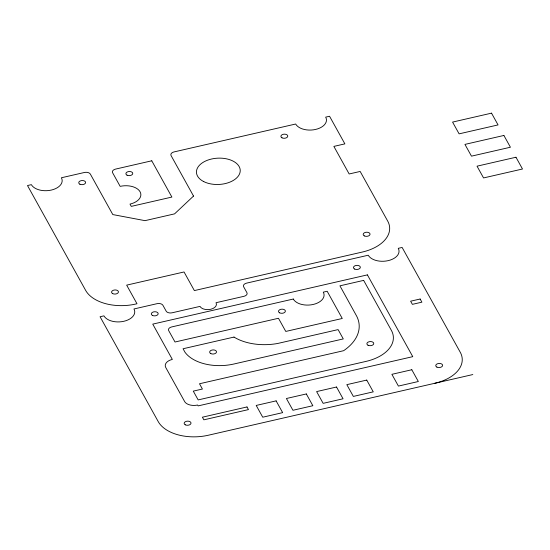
<?xml version="1.0" encoding="UTF-8"?>
<svg xmlns="http://www.w3.org/2000/svg" width="550" height="550" viewBox="0 0 550 550"><rect width="100%" height="100%" fill="white"/><g stroke="black" fill="none" stroke-linecap="round" stroke-linejoin="round"><path stroke-width="0.82" d="M472.814 374.557L208.347 435.229A39.765 23.877 -2.9 0 1 158.221 421.589L100.073 316.745L103.95 315.858A15.806 9.488 -2.9 0 0 123.867 321.282A15.806 9.488 -2.9 0 0 133.959 308.969L157.004 303.683A4.696 2.819 -2.9 0 1 162.924 305.298L166.189 311.183A4.696 2.819 -2.9 0 0 172.109 312.792L199.98 306.398A8.456 5.074 -2.9 0 0 210.643 309.299A8.456 5.074 -2.9 0 0 216.033 302.713L243.911 296.319A4.696 2.819 -2.9 0 0 246.909 292.662L243.643 286.777A4.696 2.819 -2.9 0 1 246.641 283.119L368.246 255.221A15.806 9.488 -2.9 0 0 388.163 260.645A15.806 9.488 -2.9 0 0 398.255 248.339L402.126 247.445L460.274 352.289A39.765 23.877 -2.9 0 1 434.892 383.261M193.524 196.061L174.577 213.867L145.001 220.653L112.805 214.576L90.351 174.096A4.696 2.819 -2.9 0 0 84.432 172.48L61.387 177.767A15.806 9.488 -2.9 0 1 51.294 190.08A15.806 9.488 -2.9 0 1 31.371 184.656L27.5 185.542L85.649 290.386A39.765 23.877 -2.9 0 0 135.774 304.026L136.991 303.751L126.665 285.134L184.044 271.968L194.37 290.586L362.312 252.051A39.765 23.877 -2.9 0 0 387.702 221.086L360.168 171.449L349.161 173.972L333.871 146.396L344.877 143.873L329.553 116.243L325.683 117.136A15.806 9.488 -2.9 0 1 315.59 129.442A15.806 9.488 -2.9 0 1 295.673 124.018L174.068 151.917A4.696 2.819 -2.9 0 0 171.071 155.574L193.524 196.061M151.766 160.799L115.61 169.091A4.696 2.819 -2.9 0 0 112.613 172.748L120.168 186.367A15.806 9.488 -2.9 0 1 140.085 191.792A15.806 9.488 -2.9 0 1 129.999 204.098L131.271 206.387L171.882 197.065L151.766 160.799M491.521 113.149L452.574 122.086L459.106 133.856L498.053 124.919L491.521 113.149M503.896 135.458L464.949 144.396L471.474 156.159L510.421 147.228L503.896 135.458M515.976 157.238L477.029 166.176L483.553 177.939L522.5 169.008L515.976 157.238M367.407 274.876L152.756 324.122L172.336 359.425A10.333 6.201 -2.9 0 0 165.743 367.476L184.601 401.479A10.333 6.201 -2.9 0 0 187.522 404.071L188.588 404.539A10.333 6.201 -2.9 0 0 197.629 405.02L198.117 405.9L412.761 356.654L367.407 274.876M363.653 280.383L339.928 285.828L356.304 315.473A58.458 35.097 -2.9 0 1 343.64 350.694L199.492 383.763L202.414 389.036L193.284 391.126L198.158 399.912L366.025 361.398A39.765 23.877 -2.9 0 0 391.408 330.426L363.653 280.383M293.288 299.035L171.683 326.934A4.696 2.819 -2.9 0 0 168.685 330.591L175.017 342.011L278.472 318.271L285.773 331.437L342.258 318.478L327.168 291.259L323.297 292.153A15.806 9.488 -2.9 0 1 313.204 304.459A15.806 9.488 -2.9 0 1 293.288 299.035M233.998 337.074L183.061 348.755L185.006 352.268A39.765 23.877 -2.9 0 0 233.915 364.004L343.276 338.917L338.113 329.601L277.695 343.468A44.688 26.833 -2.9 0 1 233.998 337.074M420.138 299.014L410.623 301.194L412.376 304.356L421.891 302.17L420.138 299.014M246.991 406.959L202.4 417.196L203.857 419.829L248.456 409.599L246.991 406.959M276.121 400.874L256.204 405.439L262.735 417.209L282.652 412.638L276.121 400.874M306.329 393.944L286.413 398.509L292.937 410.279L312.854 405.714L306.329 393.944M336.531 387.014L316.614 391.586L323.146 403.349L343.062 398.784L336.531 387.014M366.74 380.084L346.823 384.656L353.348 396.419L373.264 391.854L366.74 380.084M411.806 369.744L391.889 374.316L398.413 386.079L418.337 381.514L411.806 369.744M185.281 424.827A3.444 2.069 -2.9 0 0 190.946 423.527A3.444 2.069 -2.9 0 0 186.505 421.279A3.444 2.069 -2.9 0 0 185.281 424.827M436.886 367.104A3.444 2.069 -2.9 0 0 442.551 365.805A3.444 2.069 -2.9 0 0 438.109 363.557A3.444 2.069 -2.9 0 0 436.886 367.104M152.446 315.418A3.444 2.069 -2.9 0 0 158.111 314.119A3.444 2.069 -2.9 0 0 153.67 311.871A3.444 2.069 -2.9 0 0 152.446 315.418M354.612 269.039A3.444 2.069 -2.9 0 0 360.271 267.74A3.444 2.069 -2.9 0 0 355.836 265.492A3.444 2.069 -2.9 0 0 354.612 269.039M210.794 353.588A3.444 2.069 -2.9 0 0 216.452 352.289A3.444 2.069 -2.9 0 0 212.018 350.041A3.444 2.069 -2.9 0 0 210.794 353.588M279.647 312.854A3.444 2.069 -2.9 0 0 285.312 311.554A3.444 2.069 -2.9 0 0 280.878 309.306A3.444 2.069 -2.9 0 0 279.647 312.854M127.029 175.182A3.444 2.069 -2.9 0 0 132.688 173.882A3.444 2.069 -2.9 0 0 128.253 171.634A3.444 2.069 -2.9 0 0 127.029 175.182M282.033 137.837A3.444 2.069 -2.9 0 0 287.698 136.537A3.444 2.069 -2.9 0 0 283.264 134.289A3.444 2.069 -2.9 0 0 282.033 137.837M79.874 184.216A3.444 2.069 -2.9 0 0 85.539 182.916A3.444 2.069 -2.9 0 0 81.097 180.668A3.444 2.069 -2.9 0 0 79.874 184.216M112.709 293.624A3.444 2.069 -2.9 0 0 118.374 292.325A3.444 2.069 -2.9 0 0 113.933 290.077A3.444 2.069 -2.9 0 0 112.709 293.624M368.019 345.242A3.444 2.069 -2.9 0 0 373.684 343.942A3.444 2.069 -2.9 0 0 369.243 341.694A3.444 2.069 -2.9 0 0 368.019 345.242M364.313 235.902A3.444 2.069 -2.9 0 0 369.978 234.603A3.444 2.069 -2.9 0 0 365.537 232.354A3.444 2.069 -2.9 0 0 364.313 235.902M203.727 181.596A21.918 13.159 -2.9 0 0 239.766 173.326A21.918 13.159 -2.9 0 0 211.516 159.019A21.918 13.159 -2.9 0 0 203.727 181.596"/></g></svg>
